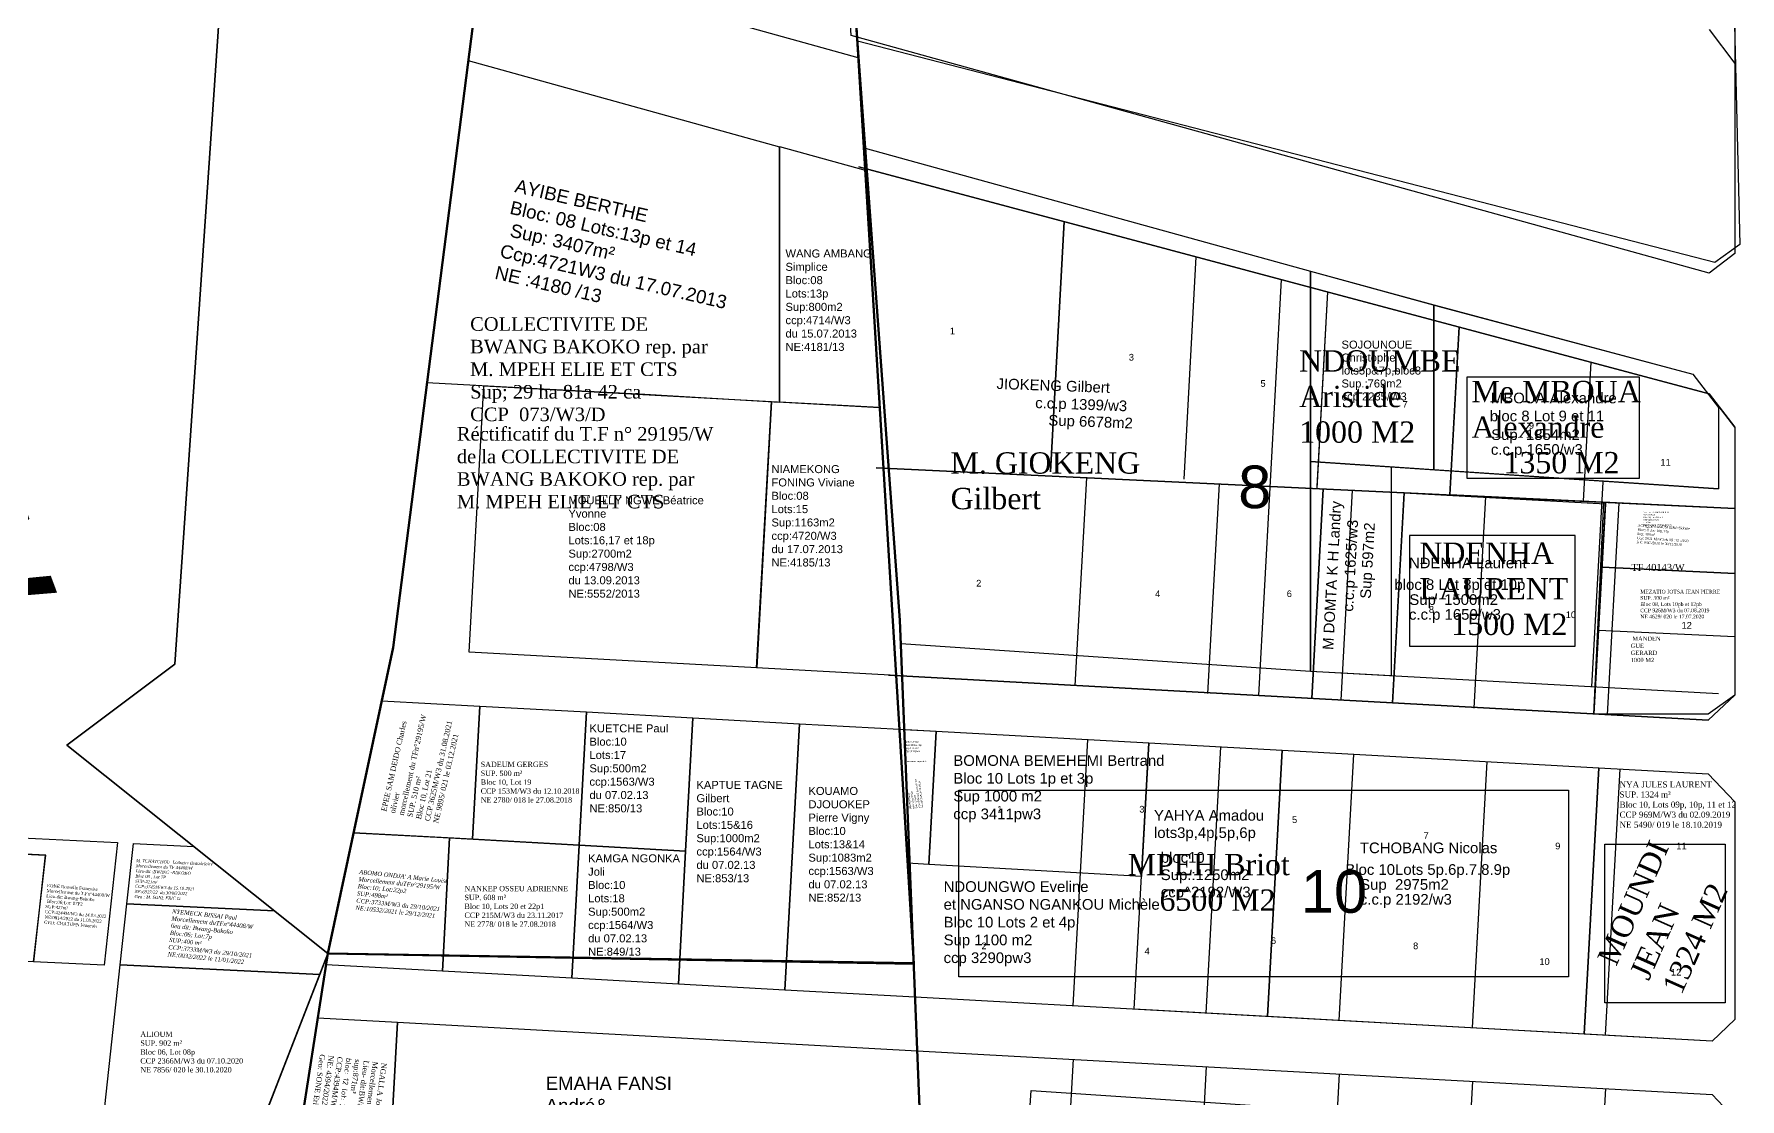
# Model space of a CAD drawing. Header units: millimetres. Extents: x 590121 to 927379, y 438565 to 1441738.
# Drawn here: x 925174.1 to 925493.9, y 1439460.7 to 1439660.3 of the extents above; entities that cross this region are included whole.
import ezdxf

# ---------------------------------------------------------------- set-up
doc = ezdxf.new("R2010")
doc.units = ezdxf.units.MM
doc.header["$LTSCALE"] = 10
for name, color, linetype in [('end maj 26 02 2021', 30, 'Continuous'), ('MAJ JAN 2022', 12, 'Continuous'), ('MAJ NOV 2021', 7, 'Continuous')]:
    doc.layers.add(name, color=color, linetype=linetype)
doc.styles.get("Standard").update_dxf_attribs({"font": 'arial.ttf'})
doc.styles.add('Times 1.0', font='times.ttf', dxfattribs={"width": 0.99, "height": 1})
doc.styles.add('Times 4.0', font='times.ttf', dxfattribs={"width": 0.99, "height": 2})

msp = doc.modelspace()

# ---------------------------------------------------------------- linework, layer by layer
at = {"flags": 128}
for points in [[(925135.86, 1439511.33), (925189.77, 1439508.69), (925187.26, 1439485.7), (925173.97, 1439486.35), (925176.33, 1439506.34), (925135.71, 1439508.33)], [(925135.86, 1439511.33), (925189.77, 1439508.69), (925187.26, 1439485.7), (925173.97, 1439486.35), (925176.33, 1439506.34), (925135.71, 1439508.33)], [(925227.33, 1439475.86), (925242.23, 1439475.04), (925239.49, 1439425.12), (925219.59, 1439426.21)]]:
    msp.add_lwpolyline(points, close=True, dxfattribs=at)
at = {"color": 150, "flags": 128}
msp.add_lwpolyline([(925131.42, 1439508.54), (925176.16, 1439506.34), (925173.99, 1439486.35), (925129.23, 1439488.53)], close=True, dxfattribs=at)
at = {"color": 5, "flags": 128}
msp.add_lwpolyline([(925192.75, 1439508.55), (925204.03, 1439507.99), (925219.21, 1439495.89), (925191.52, 1439497.24)], close=True, dxfattribs=at)
at = {"layer": 'end maj 26 02 2021', "color": 5, "linetype": 'ByBlock'}
for p, q in [((925200.47, 1439542.15), (925212.37, 1439714.88)), ((925200.47, 1439542.15), (925212.37, 1439714.88)), ((925324.83, 1439708.81), (925336.42, 1439550.42)), ((925336.42, 1439550.42), (925342.69, 1439395.58)), ((925180.26, 1439526.94), (925200.47, 1439542.15)), ((925180.26, 1439526.94), (925200.47, 1439542.15)), ((925229.21, 1439487.92), (925180.26, 1439526.94)), ((925229.21, 1439487.92), (925180.26, 1439526.94)), ((925174.33, 1439346.8), (925229.21, 1439487.92)), ((925174.33, 1439346.8), (925229.21, 1439487.92))]:
    msp.add_line(p, q, dxfattribs=at)
at = {"layer": 'end maj 26 02 2021', "linetype": 'ByBlock', "ltscale": 0.0014}
for p, q in [((925212.37, 1439714.88), (925200.47, 1439542.15)), ((925200.47, 1439542.15), (925180.26, 1439526.94)), ((925180.26, 1439526.94), (925229.21, 1439487.92)), ((925467.5, 1439522.74), (925488.01, 1439521.61)), ((925229.21, 1439487.92), (925174.33, 1439346.8))]:
    msp.add_line(p, q, dxfattribs=at)
at = {"layer": 'end maj 26 02 2021', "linetype": 'ByBlock'}
for p, q in [((925491.6, 1439715.77), (925493.93, 1439620.8)), ((925328.48, 1439658.94), (925324.83, 1439708.81)), ((925489.21, 1439617.43), (925328.48, 1439658.94)), ((925336.42, 1439550.42), (925329.95, 1439638.89)), ((925329.95, 1439638.89), (925413.44, 1439615.79)), ((925493.93, 1439620.8), (925489.21, 1439617.43)), ((925413.44, 1439615.79), (925438.23, 1439609.03)), ((925413.44, 1439615.79), (925436.53, 1439609.5)), ((925413.44, 1439580.13), (925413.44, 1439615.79)), ((925436.55, 1439578.59), (925436.53, 1439609.5)), ((925436.53, 1439609.5), (925436.55, 1439578.59)), ((925438.23, 1439609.03), (925485.1, 1439596.52)), ((925485.1, 1439596.52), (925489.94, 1439590.23)), ((925489.94, 1439590.23), (925489.94, 1439575.02)), ((925413.44, 1439580.13), (925489.94, 1439575.02)), ((925436.55, 1439578.59), (925413.44, 1439580.13)), ((925428.58, 1439579.12), (925428.58, 1439539.96)), ((925468.24, 1439576.34), (925466.12, 1439537.88)), ((925466.57, 1439532.8), (925468.45, 1439572.51)), ((925468.76, 1439572.49), (925493, 1439571.35)), ((925493, 1439571.35), (925493, 1439536.35)), ((925336.6, 1439543.93), (925336.42, 1439550.42)), ((925413.44, 1439540.8), (925336.6, 1439545.93)), ((925489.93, 1439536.59), (925413.44, 1439540.8)), ((925493, 1439536.35), (925488.01, 1439532.8)), ((925488.01, 1439532.8), (925466.57, 1439532.8)), ((925380.38, 1439477.45), (925383.13, 1439527.38)), ((925383.13, 1439527.38), (925408.09, 1439526)), ((925405.34, 1439476.08), (925408.09, 1439526)), ((925408.09, 1439526), (925405.34, 1439476.08)), ((925408.09, 1439526), (925467.5, 1439522.74)), ((925467.5, 1439522.74), (925464.75, 1439472.81)), ((925405.34, 1439476.08), (925380.38, 1439477.45)), ((925464.75, 1439472.81), (925405.34, 1439476.08)), ((925488.72, 1439461.48), (925493, 1439456.95))]:
    msp.add_line(p, q, dxfattribs=at)
at = {"layer": 'end maj 26 02 2021', "color": 3, "linetype": 'ByBlock'}
for p, q in [((925336.42, 1439550.42), (925324.83, 1439708.81)), ((925342.69, 1439395.58), (925336.42, 1439550.42))]:
    msp.add_line(p, q, dxfattribs=at)
at = {"layer": 'end maj 26 02 2021', "color": 0, "linetype": 'ByBlock'}
for p, q in [((925488.18, 1439615.45), (925327.3, 1439659.97)), ((925488.18, 1439661.11), (925493, 1439654.77)), ((925493, 1439654.77), (925493, 1439619.12)), ((925328.73, 1439635.4), (925488.17, 1439592.85)), ((925488.17, 1439592.85), (925328.73, 1439635.4)), ((925364.68, 1439578.19), (925367.27, 1439625.12)), ((925367.27, 1439625.12), (925364.68, 1439578.19)), ((925391.94, 1439618.53), (925389.65, 1439576.82)), ((925391.94, 1439618.53), (925389.65, 1439576.82)), ((925493, 1439619.12), (925488.18, 1439615.45)), ((925407.95, 1439614.26), (925403.66, 1439536.26)), ((925416.62, 1439611.95), (925414.59, 1439575.06)), ((925416.62, 1439611.95), (925414.61, 1439575.44)), ((925441.29, 1439605.36), (925439.56, 1439573.87)), ((925441.29, 1439605.36), (925439.57, 1439574.07)), ((925465.97, 1439598.78), (925464.53, 1439572.69)), ((925465.97, 1439598.78), (925464.53, 1439572.69)), ((925488.17, 1439592.85), (925493, 1439586.56)), ((925493, 1439586.56), (925488.17, 1439592.85)), ((925493, 1439586.56), (925493, 1439536.35)), ((925493, 1439586.56), (925493, 1439536.35)), ((925332.01, 1439578.96), (925493, 1439571.35)), ((925493, 1439571.35), (925332.01, 1439578.96)), ((925371.41, 1439577.1), (925369.27, 1439538.16)), ((925371.41, 1439577.1), (925369.27, 1439538.16)), ((925396.29, 1439575.92), (925394.13, 1439536.65)), ((925396.29, 1439575.92), (925394.13, 1439536.65)), ((925415.83, 1439575), (925413.67, 1439535.71)), ((925421.27, 1439574.74), (925419.1, 1439535.41)), ((925421.27, 1439574.74), (925419.1, 1439535.41)), ((925430.99, 1439574.28), (925428.82, 1439534.88)), ((925446.24, 1439573.56), (925444.06, 1439533.91)), ((925446.24, 1439573.56), (925444.06, 1439533.91)), ((925468.76, 1439572.51), (925466.57, 1439532.8)), ((925471.21, 1439572.38), (925469.03, 1439532.67)), ((925471.21, 1439572.38), (925469.03, 1439532.67)), ((925488.01, 1439531.62), (925334.28, 1439540.08)), ((925334.28, 1439540.08), (925488.01, 1439531.62)), ((925493, 1439536.35), (925488.01, 1439531.62)), ((925368.9, 1439478.09), (925371.65, 1439528.01)), ((925393.86, 1439476.71), (925396.61, 1439526.64)), ((925418.82, 1439475.34), (925421.57, 1439525.26)), ((925443.78, 1439473.97), (925446.53, 1439523.89)), ((925467.5, 1439522.74), (925464.75, 1439472.81)), ((925464.75, 1439472.81), (925467.5, 1439522.74)), ((925468.75, 1439472.59), (925471.49, 1439522.52)), ((925488.01, 1439521.61), (925493, 1439516.33)), ((925493, 1439516.33), (925493, 1439475.55)), ((925488.72, 1439471.49), (925339.28, 1439479.72)), ((925493, 1439475.55), (925488.72, 1439471.49)), ((925339.69, 1439469.68), (925488.72, 1439461.48)), ((925368.9, 1439468.07), (925366.15, 1439418.15)), ((925393.86, 1439466.7), (925391.11, 1439416.77)), ((925418.82, 1439465.32), (925416.08, 1439415.4)), ((925443.78, 1439463.95), (925441.04, 1439414.03)), ((925468.75, 1439462.58), (925466, 1439412.65)), ((925488.72, 1439461.48), (925493, 1439456.95))]:
    msp.add_line(p, q, dxfattribs=at)
at = {"layer": 'end maj 26 02 2021', "color": 7, "linetype": 'ByBlock'}
msp.add_line((925413.44, 1439615.79), (925413.44, 1439540.8), dxfattribs=at)
at = {"layer": 'end maj 26 02 2021', "color": 1, "linetype": 'ByBlock', "ltscale": 5}
for p, q in [((925296.27, 1439507.12), (925297.64, 1439532.08)), ((925317.61, 1439530.99), (925316.24, 1439506.02)), ((925296.27, 1439507.12), (925294.9, 1439482.16))]:
    msp.add_line(p, q, dxfattribs=at)
at = {"layer": 'end maj 26 02 2021', "color": 2, "linetype": 'ByBlock', "ltscale": 5}
for p, q in [((925294.9, 1439482.16), (925296.27, 1439507.12)), ((925316.24, 1439506.02), (925314.87, 1439481.06))]:
    msp.add_line(p, q, dxfattribs=at)
at = {"layer": 'end maj 26 02 2021', "linetype": 'ByBlock', "flags": 128}
msp.add_lwpolyline([(925185.79, 1439264.16), (925203.51, 1439344.65), (925174.33, 1439346.8), (925229.21, 1439487.92), (925180.26, 1439526.94), (925200.47, 1439542.15), (925212.37, 1439714.88), (925262.15, 1439715.47), (925260.89, 1439898.44), (925281.73, 1439973.69), (925234.59, 1439996.18), (925233.2, 1440029.88), (925222.77, 1440055.65), (925194.25, 1440230.87), (925222.91, 1440244.66)], dxfattribs=at)
msp.add_lwpolyline([(925185.79, 1439264.16), (925203.51, 1439344.65), (925174.33, 1439346.8), (925229.21, 1439487.92), (925180.26, 1439526.94), (925200.47, 1439542.15), (925212.37, 1439714.88), (925262.15, 1439715.47), (925260.89, 1439898.44), (925281.73, 1439973.69), (925234.59, 1439996.18), (925233.2, 1440029.88), (925222.77, 1440055.65), (925194.25, 1440230.87), (925222.91, 1440244.66)], dxfattribs=at)
at = {"layer": 'end maj 26 02 2021', "color": 3, "linetype": 'ByBlock', "lineweight": 50, "ltscale": 0.0014, "flags": 128}
msp.add_lwpolyline([(925403.41, 1439860.67), (925337.45, 1439854.84), (925325.15, 1439712.55), (925339.03, 1439485.95), (925229.21, 1439487.92), (925241.42, 1439545.3), (925263.03, 1439714.07), (925260.89, 1439898.44), (925281.73, 1439973.69), (925234.59, 1439996.18), (925233.2, 1440029.88), (925222.77, 1440055.65), (925194.25, 1440230.87), (925222.91, 1440244.66), (925222.91, 1440244.66)], close=True, dxfattribs=at)
at = {"layer": 'end maj 26 02 2021', "color": 3, "linetype": 'ByBlock', "lineweight": 60, "ltscale": 0.0014, "flags": 128}
msp.add_lwpolyline([(925403.41, 1439860.67), (925626.23, 1439723.85), (925694.66, 1439547.94), (925698.18, 1439212.92), (925665.03, 1438955.68), (925715.09, 1438590.1), (925841.26, 1438441.57), (925550, 1438420.5), (925365.01, 1438465.18), (925310, 1438743.2), (925294.47, 1438982.09), (925329.96, 1439159.25), (925342.69, 1439395.58), (925336.42, 1439550.42), (925324.83, 1439708.81), (925337.45, 1439854.84)], close=True, dxfattribs=at)
at = {"layer": 'end maj 26 02 2021', "linetype": 'ByBlock', "flags": 128}
msp.add_lwpolyline([(925329.28, 1439762.14), (925488.18, 1439718.17), (925493, 1439711.84), (925493, 1439619.12), (925488.18, 1439615.45), (925327.3, 1439659.97), (925324.5, 1439708)], close=True, dxfattribs=at)
at = {"layer": 'end maj 26 02 2021', "color": 3, "linetype": 'ByBlock', "lineweight": -3, "ltscale": 0.0014, "flags": 128}
for points in [[(925309.37, 1439684.86), (925327.15, 1439679.93), (925328.63, 1439655.83), (925303.2, 1439662.87)], [(925468.76, 1439572.49), (925493, 1439571.35), (925493, 1439536.35), (925488.01, 1439531.62), (925466.57, 1439532.8)]]:
    msp.add_lwpolyline(points, close=True, dxfattribs=at)
at = {"layer": 'end maj 26 02 2021', "linetype": 'ByBlock', "lineweight": -3, "ltscale": 0.0014, "flags": 128}
for points in [[(925255.51, 1439655.31), (925313.87, 1439639.15), (925313.87, 1439591.2), (925288.6, 1439592.67), (925268.4, 1439593.78), (925247.77, 1439594.91)], [(925313.85, 1439639.16), (925329.92, 1439634.72), (925332.64, 1439590.25), (925313.87, 1439591.28)], [(925258.42, 1439594.34), (925312.34, 1439591.37), (925309.59, 1439541.45), (925255.67, 1439544.41)], [(925312.34, 1439591.37), (925332.64, 1439590.25), (925335.72, 1439540), (925309.58, 1439541.44)]]:
    msp.add_lwpolyline(points, close=True, dxfattribs=at)
at = {"layer": 'end maj 26 02 2021', "linetype": 'ByBlock'}
for points in [[(925436.53, 1439609.5), (925485.1, 1439596.52), (925489.94, 1439590.23), (925489.94, 1439575.02), (925436.55, 1439578.59), (925436.53, 1439609.5)], [(925413.44, 1439580.13), (925428.58, 1439579.12), (925428.58, 1439539.96), (925413.44, 1439540.8), (925413.44, 1439580.13)]]:
    msp.add_lwpolyline(points, dxfattribs=at)
at = {"layer": 'end maj 26 02 2021', "color": 0, "linetype": 'ByBlock'}
for points in [[(925441.29, 1439605.36), (925488.17, 1439592.85), (925493, 1439586.56), (925493, 1439571.35), (925439.56, 1439573.87)], [(925415.83, 1439575), (925430.99, 1439574.28), (925428.82, 1439534.88), (925413.67, 1439535.71)], [(925430.99, 1439574.28), (925468.74, 1439572.2), (925466.57, 1439532.8), (925428.82, 1439534.88)], [(925468.76, 1439572.51), (925493, 1439571.35), (925493, 1439536.35), (925488.01, 1439531.62), (925466.57, 1439532.8)]]:
    msp.add_lwpolyline(points, close=True, dxfattribs=at)
at = {"layer": 'end maj 26 02 2021', "linetype": 'ByBlock'}
for points in [[(925442.78, 1439596), (925475.03, 1439596), (925475.03, 1439576.92), (925442.78, 1439576.92)], [(925431.99, 1439545.52), (925463.05, 1439545.52), (925463.05, 1439566.24), (925431.99, 1439566.24)], [(925347.49, 1439518.52), (925461.81, 1439518.52), (925461.81, 1439483.56), (925347.49, 1439483.56)], [(925468.63, 1439508.38), (925491.15, 1439508.38), (925491.15, 1439478.64), (925468.63, 1439478.64)], [(925361.03, 1439462.21), (925467.48, 1439455.1), (925465.19, 1439420.81), (925358.74, 1439427.91)]]:
    msp.add_lwpolyline(points, close=True, dxfattribs=at)
at = {"layer": 'end maj 26 02 2021', "color": 0, "linetype": 'ByBlock'}
for points in [[(925466.57, 1439532.8), (925468.76, 1439572.51)], [(925468.76, 1439572.51), (925493, 1439571.35), (925493, 1439536.35), (925488.01, 1439531.62)], [(925339.69, 1439469.68), (925488.72, 1439461.48), (925493, 1439456.95), (925493, 1439415.46), (925488.72, 1439411.4), (925341.72, 1439419.49)]]:
    msp.add_lwpolyline(points, dxfattribs=at)
at = {"layer": 'end maj 26 02 2021', "color": 150}
msp.add_lwpolyline([(925468.76, 1439572.49), (925493, 1439571.35), (925493, 1439559.14), (925468.09, 1439560.32)], close=True, dxfattribs=at)
at = {"layer": 'end maj 26 02 2021', "color": 150, "linetype": 'ByBlock', "lineweight": -3, "ltscale": 0.0014, "flags": 128}
for points in [[(925468.09, 1439560.32), (925493, 1439559.14), (925493, 1439547.26), (925467.43, 1439548.47)], [(925257.7, 1439534.28), (925277.68, 1439533.19), (925276.3, 1439508.22), (925256.33, 1439509.32)], [(925467.5, 1439522.74), (925488.01, 1439521.61), (925493, 1439516.33), (925493, 1439475.55), (925488.72, 1439471.49), (925464.75, 1439472.81)], [(925252.02, 1439509.56), (925276.31, 1439508.22), (925274.93, 1439483.26), (925250.65, 1439484.6)], [(925190.27, 1439485.81), (925227.68, 1439483.98), (925217.48, 1439457.77), (925187.36, 1439459.24)]]:
    msp.add_lwpolyline(points, close=True, dxfattribs=at)
at = {"layer": 'end maj 26 02 2021', "linetype": 'ByBlock', "ltscale": 0.0014, "flags": 128}
for points in [[(925277.67, 1439533.18), (925297.64, 1439532.08), (925296.27, 1439507.12), (925276.3, 1439508.22), (925277.67, 1439533.18)], [(925297.64, 1439532.08), (925317.61, 1439530.99), (925314.87, 1439481.06), (925294.9, 1439482.16), (925297.64, 1439532.08)], [(925337.25, 1439529.91), (925343.23, 1439529.58), (925341.86, 1439504.57), (925337.88, 1439504.82)], [(925276.3, 1439508.22), (925296.27, 1439507.12), (925294.9, 1439482.16), (925274.93, 1439483.26), (925276.3, 1439508.22)], [(925242.23, 1439475.04), (925339.69, 1439469.68), (925341.72, 1439419.49), (925239.49, 1439425.12), (925242.23, 1439475.04)]]:
    msp.add_lwpolyline(points, dxfattribs=at)
for points in [[(925317.61, 1439530.99), (925336.34, 1439529.95), (925339.03, 1439485.95), (925339.28, 1439479.72), (925314.87, 1439481.06)], [(925336.34, 1439529.95), (925343.23, 1439529.56), (925341.86, 1439504.6), (925337.88, 1439504.82)], [(925343.23, 1439529.56), (925383.13, 1439527.38), (925381.75, 1439502.37), (925341.86, 1439504.61)]]:
    msp.add_lwpolyline(points, close=True, dxfattribs=at)
at = {"layer": 'end maj 26 02 2021', "color": 3, "linetype": 'ByBlock', "lineweight": 50, "ltscale": 0.0014, "flags": 128}
msp.add_lwpolyline([(925339.03, 1439486.07), (925229.21, 1439487.92), (925206.63, 1439343.06), (925189.57, 1439264.76), (925336.79, 1439288.37)], dxfattribs=at)
at = {"layer": 'MAJ JAN 2022', "flags": 128}
msp.add_lwpolyline([(925234.02, 1439510.55), (925252.02, 1439509.56), (925250.65, 1439484.6), (925228.88, 1439485.79)], close=True, dxfattribs=at)
at = {"layer": 'MAJ JAN 2022', "color": 5, "lineweight": -3, "ltscale": 0.0014, "flags": 128}
msp.add_lwpolyline([(925191.52, 1439497.24), (925219.21, 1439495.89), (925229.21, 1439487.92), (925227.68, 1439483.98), (925190.27, 1439485.81)], close=True, dxfattribs=at)
at = {"layer": 'MAJ NOV 2021', "linetype": 'ByBlock', "lineweight": -3, "ltscale": 0.0014, "flags": 128}
msp.add_lwpolyline([(925239.29, 1439535.3), (925257.7, 1439534.28), (925256.33, 1439509.32), (925234.02, 1439510.55)], close=True, dxfattribs=at)

# ---------------------------------------------------------------- texts
at = {"color": 7, "insert": (925193.25, 1439505.61), "char_height": 0.5766, "width": 36.4156, "attachment_point": 1, "rotation": 357.4118}
msp.add_mtext('{\\fTimes New Roman|b0|i1|c0|p18;M. TCHATCHOU  Lothaire Beaudelaire \\P\\C1;Morcellement du TF 44408/W\\P\\C7;Lieu-dit :BWANG -BAKOKO\\PBloc 06 , Lot 7P\\PSUP:221m²\\PCCP:3745M/W3 du 15.10.2021\\PNE:6927/22  du 30/06/2022\\PGeo : M. SONE ERIC G.}', dxfattribs=at)
at = {"attachment_point": 1}
for s, insert, char_height, width, rotation in [('{\\fTimes New Roman|b0|i0|c0|p18;EONE Rouselle Francoise\\P\\C1;Morcellement du T.Fn%%D44408/W\\P\\C256;Lieu-dit: Bwang-Bakoko\\P Bloc:06;Lot: 07P2\\C1;\\P\\C256;SUP:427m²\\PCCP:4244M/W3 du 24.03.2022\\PNE:0814/2022 du 11.05.2022\\PGEO: CHATUEN Francois}', (925176.56, 1439500.97), 0.592, 20.0958, 355.5079), ('{\\fTimes New Roman|b0|i0|c0|p18;EONE Rouselle Francoise\\P\\C1;Morcellement du T.Fn%%D44408/W\\P\\C256;Lieu-dit: Bwang-Bakoko\\P Bloc:06;Lot: 07P2\\C1;\\P\\C256;SUP:427m²\\PCCP:4244M/W3 du 24.03.2022\\PNE:0814/2022 du 11.05.2022\\PGEO: CHATUEN Francois}', (925176.56, 1439500.97), 0.592, 20.0958, 355.5079), ('\\A1;{\\fTimes New Roman|b0|i0|c0|p18;NGALLA Josephe\\P\\C1;Morcellement du T.F 29195/W\\P\\C256;Lieu- dit:BWang Bakoko\\Psup:871m\\fISOCPEUR|b0|i0|c0|p34;²\\Pbloc: 12 lot: 21pet 22P\\fTimes New Roman|b0|i0|c0|p18;\\PCCP:4394M/W3 le 23/05/2022\\PNE: 4394/2022 du 07/ 07/2022\\P\\C1;Geo: SONE Eric Giovanni }', (925240.25, 1439467.33), 1, 30, 262.1083)]:
    msp.add_mtext(s, dxfattribs=dict(at, insert=insert, char_height=char_height, width=width, rotation=rotation))
at = {"layer": 'end maj 26 02 2021', "color": 1, "linetype": 'ByBlock'}
msp.add_text('T.F.44408/W', height=25, rotation=290.5418, dxfattribs=at).set_placement((925084.23, 1439735.66))
at = {"layer": 'end maj 26 02 2021', "color": 0, "linetype": 'ByBlock'}
for s, height, p in [('1', 1.25, (925345.8, 1439603.99)), ('3', 1.25, (925379.36, 1439599.06)), ('5', 1.25, (925404.04, 1439594.14)), ('7', 1.25, (925430.68, 1439590.2)), ('9', 1.25, (925454.37, 1439586.26)), ('11', 1.25, (925479.04, 1439579.36)), ('8', 8, (925399.87, 1439571.38)), ('2', 1.25, (925350.74, 1439556.7)), ('4', 1.25, (925384.3, 1439554.72)), ('6', 1.25, (925408.97, 1439554.72)), ('8', 1.25, (925435.62, 1439551.77)), ('10', 1.25, (925461.28, 1439550.78)), ('12', 1.25, (925482.99, 1439548.81)), ('1', 1.25, (925354.69, 1439514.33)), ('3', 1.25, (925381.33, 1439514.33)), ('5', 1.25, (925409.96, 1439512.36)), ('7', 1.25, (925434.63, 1439509.4)), ('9', 1.25, (925459.31, 1439507.43)), ('11', 1.25, (925482.01, 1439507.43)), ('10', 8, (925411.62, 1439495.54)), ('6', 1.25, (925406.01, 1439489.69)), ('2', 1.25, (925351.73, 1439488.71)), ('4', 1.25, (925382.32, 1439487.72)), ('8', 1.25, (925432.66, 1439488.71)), ('10', 1.25, (925456.34, 1439485.75)), ('12', 1.25, (925481.02, 1439483.78))]:
    msp.add_text(s, height=height, dxfattribs=at).set_placement(p)
at = {"layer": 'end maj 26 02 2021', "linetype": 'ByBlock'}
for s, p in [('SOJOUNOUE', (925419.24, 1439601.3)), ('Christophe', (925419.24, 1439598.87)), ('lots5p&7p,bloc8', (925419.24, 1439596.44)), ('ccp 2235/W3', (925419.24, 1439591.58)), ('Sup.:769m2', (925419.24, 1439594.01))]:
    msp.add_text(s, height=1.5, dxfattribs=at).set_placement(p)
at = {"layer": 'end maj 26 02 2021', "color": 7, "linetype": 'ByBlock'}
for s, rotation, p in [('JIOKENG Gilbert', 357.9541, (925354.53, 1439593.75)), ('c.c.p 1399/w3', 357.9541, (925361.78, 1439590.16)), ('Sup 6678m2', 357.9541, (925364.25, 1439586.89)), ('M DOMTA K H Landry', 86.8499, (925417.68, 1439544.77)), ('c.c.p 1625/w3', 86.8499, (925421.41, 1439551.96)), ('Sup 597m2', 86.8499, (925424.72, 1439554.37))]:
    msp.add_text(s, height=2, rotation=rotation, dxfattribs=at).set_placement(p)
for s, p in [('MBOUA Alexandre', (925447.25, 1439591.04)), ('bloc 8 Lot 9 et 11', (925447.05, 1439587.67)), ('Sup  1354m2', (925447.31, 1439584.17)), ('c.c.p 1650/w3', (925447.25, 1439581.39)), ('NDENHA Laurent', (925431.89, 1439560.12)), ('bloc 8 Lot 8p et 10p', (925429.17, 1439556.06)), ('Sup  1500m2', (925431.96, 1439553.25)), ('c.c.p 1650/w3', (925431.89, 1439550.47)), ('YAHYA Amadou', (925384.08, 1439512.8)), ('lots3p,4p,5p,6p', (925384.08, 1439509.56)), ('bloc10', (925385.36, 1439504.91)), ('TCHOBANG Nicolas', (925422.69, 1439506.71)), ('Sup.:1250m2', (925385.36, 1439501.67)), ('Bloc 10Lots 5p.6p.7.8.9p', (925419.96, 1439502.65)), ('ccp^ 2192/W3', (925385.36, 1439498.43)), ('Sup  2975m2', (925422.75, 1439499.85)), ('c.c.p 2192/w3', (925422.69, 1439497.06))]:
    msp.add_text(s, height=2, dxfattribs=at).set_placement(p)
at = {"layer": 'end maj 26 02 2021', "linetype": 'ByBlock', "insert": (925264.64, 1439633.1), "char_height": 2.5, "attachment_point": 1, "rotation": 347.0227}
msp.add_mtext('{\\fArial|b0|i0|c0|p34;AYIBE BERTHE \\PBloc: 08 Lots:13p et 14\\P Sup: 3407m²\\PCcp:4721W3 du 17.07.2013\\PNE :4180 /13}', dxfattribs=at)
at = {"layer": 'end maj 26 02 2021', "linetype": 'ByBlock', "ltscale": 0.0014, "attachment_point": 1}
for s, insert, char_height, width in [('{\\C7;WANG AMBANG\\PSimplice \\PBloc:08 \\PLots:13p\\PSup:800m2\\Pccp:4714/W3 \\Pdu 15.07.2013\\PNE:4181/13}', (925314.99, 1439619.88), 1.5, 30.23), ('{\\C7;NIAMEKONG\\PFONING Viviane \\PBloc:08 \\PLots:15\\PSup:1163m2\\Pccp:4720/W3 \\Pdu 17.07.2013\\PNE:4185/13}', (925312.36, 1439579.46), 1.5, 30.23), ('{\\C7;MOUELLY NGWE Béatrice\\PYvonne\\PBloc:08 \\PLots:16,17 et 18p\\PSup:2700m2\\Pccp:4798/W3 \\Pdu 13.09.2013\\PNE:5552/2013}', (925274.29, 1439573.62), 1.5, 30.23), ('{\\C7;KUETCHE Paul\\PBloc:10 \\PLots:17\\PSup:500m2\\Pccp:1563/W3 \\Pdu 07.02.13\\PNE:850/13}', (925278.23, 1439530.87), 1.5, 30.23), ('{\\C1;desistement au profit de}', (925337.56, 1439524.07), 0.26, 7.0625), ('{\\C7;KAPTUE TAGNE\\PGilbert\\PBloc:10 \\PLots:15&16\\PSup:1000m2\\Pccp:1564/W3 \\Pdu 07.02.13\\PNE:853/13}', (925298.29, 1439520.27), 1.5, 30.23), ('{\\C7;KOUAMO \\PDJOUOKEP\\PPierre Vigny\\PBloc:10 \\PLots:13&14\\PSup:1083m2\\Pccp:1563/W3 \\Pdu 07.02.13\\PNE:852/13}', (925319.29, 1439519.13), 1.5, 30.23), ('{\\C7;KAMGA NGONKA\\PJoli\\PBloc:10 \\PLots:18\\PSup:500m2\\Pccp:1564/W3 \\Pdu 07.02.13\\PNE:849/13}', (925277.98, 1439506.5), 1.5, 30.23), ('{\\C7;EMAHA FANSI André&\\PFANSI Nadine\\PBloc:12\\PLots:13à20,21p&22p\\PSUP 5000m2\\Pccp:1563/W3 \\Pdu 07.02.13\\PNE:847/13}', (925270.02, 1439464.83), 2.5, 30.23)]:
    msp.add_mtext(s, dxfattribs=dict(at, insert=insert, char_height=char_height, width=width))
at = {"layer": 'end maj 26 02 2021', "linetype": 'ByBlock', "insert": (925255.87, 1439607.18), "char_height": 2.5401, "width": 259.2099, "attachment_point": 1}
msp.add_mtext('{\\fTimes New Roman|b0|i0|c0|p18;COLLECTIVITE DE \\PBWANG BAKOKO rep. par\\PM. MPEH ELIE ET CTS\\PSup; 29 ha 81a 42 ca\\PCCP  073/W3/D}', dxfattribs=at)
at = {"layer": 'end maj 26 02 2021', "color": 0, "linetype": 'ByBlock', "attachment_point": 1, "style": 'Times 4.0'}
for s, insert, char_height, width in [('NDOUMBE \\PAristide\\P1000 M2', (925411.3, 1439600.99), 4, 54.2357), ('Me MBOUA Alexandre\\P    1350 M2', (925443.62, 1439595.25), 4, 32.8816), ('{\\fTimes New Roman|b0|i0|c0|p0;M. GIOKENG \\PGilbert\\P    }', (925345.94, 1439581.86), 4, 38.1499), ('{\\fTimes New Roman|b0|i0|c0|p0;NDENHA \\PLAURENT\\P    1500 M2}', (925433.84, 1439564.95), 4, 29.0613), ('{\\fTimes New Roman|b0|i0|c0|p0; MANDEN\\PGUE\\PGERARD\\P1000 M2}', (925473.47, 1439547.33), 0.8, 10.8471), ('MPEH Briot\\P    6500 M2', (925379.14, 1439506.58), 4, 31.284)]:
    msp.add_mtext(s, dxfattribs=dict(at, insert=insert, char_height=char_height, width=width))
at = {"layer": 'end maj 26 02 2021', "color": 1, "linetype": 'ByBlock', "insert": (925253.38, 1439586.59), "char_height": 2.5401, "width": 259.2099, "attachment_point": 1}
msp.add_mtext('{\\fTimes New Roman|b0|i0|c0|p18;Réctificatif du T.F n° 29195/W\\Pde la COLLECTIVITE DE \\PBWANG BAKOKO rep. par\\PM. MPEH ELIE ET CTS}', dxfattribs=at)
at = {"layer": 'end maj 26 02 2021', "color": 150, "linetype": 'ByBlock', "lineweight": -3, "ltscale": 0.0014, "attachment_point": 1, "style": 'Times 1.0'}
for s, insert, char_height, width in [('{\\fTimes New Roman|b0|i0|c186|p18;\\C256;NGUEPIE SIMON PIERRE\\PSUP. \\fTimes New Roman|b0|i0|c0|p18;999\\fTimes New Roman|b0|i0|c186|p18; m²\\PBloc 08, Lots 10p et 12\\PCCP \\fTimes New Roman|b0|i0|c0|p18;2204\\fTimes New Roman|b0|i0|c186|p18;M/W3\\P\\fTimes New Roman|b0|i0|c0|p18;\\C1;U.30167\\PSigné le 05.01.2007 au SDC/W\\P   maj le 17.07.2020}', (925475.84, 1439570.74), 0.28, 8.3494), ('{\\C1;TF 40143/W}', (925473.59, 1439560.94), 1.3, 51.5577), ('{\\C256;MEZATIO JOTSA JEAN PIERRE\\PSUP. 300 m²\\PBloc 08, Lots 10pb et 12pb\\PCCP 926M/W3 du 07.08.2019\\PNE 4629/ 020 le 17.07.2020}', (925475.26, 1439556.08), 0.7, 20.8735), ('{\\C256;SADEUM GERGES\\fTimes New Roman|b0|i0|c186|p18;\\PSUP. \\fTimes New Roman|b0|i0|c0|p18;500\\fTimes New Roman|b0|i0|c186|p18; m²\\PBloc 1\\fTimes New Roman|b0|i0|c0|p18;0\\fTimes New Roman|b0|i0|c186|p18;, Lot\\fTimes New Roman|b0|i0|c0|p18; 19\\P\\fTimes New Roman|b0|i0|c186|p18;CCP \\fTimes New Roman|b0|i0|c0|p18;153\\fTimes New Roman|b0|i0|c186|p18;M/W3 du \\fTimes New Roman|b0|i0|c0|p18;12\\fTimes New Roman|b0|i0|c186|p18;.\\fTimes New Roman|b0|i0|c0|p18;10\\fTimes New Roman|b0|i0|c186|p18;.201\\fTimes New Roman|b0|i0|c0|p18;8\\fTimes New Roman|b0|i0|c186|p18;\\PNE\\fTimes New Roman|b0|i0|c0|p18; 2780/ 018 le 27.08.2018\\fTimes New Roman|b0|i0|c186|p18;           }', (925257.84, 1439523.86), 1, 40.2431), ('{\\C256;NYA JULES LAURENT\\P\\fTimes New Roman|b0|i0|c186|p18;SUP. \\fTimes New Roman|b0|i0|c0|p18;1324\\fTimes New Roman|b0|i0|c186|p18; m²\\PBloc \\fTimes New Roman|b0|i0|c0|p18;10\\fTimes New Roman|b0|i0|c186|p18;, Lot\\fTimes New Roman|b0|i0|c0|p18;s\\fTimes New Roman|b0|i0|c186|p18; 0\\fTimes New Roman|b0|i0|c0|p18;9\\fTimes New Roman|b0|i0|c186|p18;p\\fTimes New Roman|b0|i0|c0|p18;, 10p, 11 et 12\\fTimes New Roman|b0|i0|c186|p18;\\PCCP \\fTimes New Roman|b0|i0|c0|p18;969\\fTimes New Roman|b0|i0|c186|p18;M/W3 du \\fTimes New Roman|b0|i0|c0|p18;02\\fTimes New Roman|b0|i0|c186|p18;.0\\fTimes New Roman|b0|i0|c0|p18;9\\fTimes New Roman|b0|i0|c186|p18;.2019\\PNE 5\\fTimes New Roman|b0|i0|c0|p18;490\\fTimes New Roman|b0|i0|c186|p18;/ 019 le 18.10.2019}', (925471.37, 1439520.17), 1.13393, 100.1217), ('{\\C256;NANKEP OSSEU ADRIENNE\\fTimes New Roman|b0|i0|c186|p18;\\PSUP. \\fTimes New Roman|b0|i0|c0|p18;608\\fTimes New Roman|b0|i0|c186|p18; m²\\PBloc 1\\fTimes New Roman|b0|i0|c0|p18;0\\fTimes New Roman|b0|i0|c186|p18;, Lots \\fTimes New Roman|b0|i0|c0|p18;20 et 22p1\\P\\fTimes New Roman|b0|i0|c186|p18;CCP \\fTimes New Roman|b0|i0|c0|p18;215\\fTimes New Roman|b0|i0|c186|p18;M/W3 du \\fTimes New Roman|b0|i0|c0|p18;2\\fTimes New Roman|b0|i0|c186|p18;3.\\fTimes New Roman|b0|i0|c0|p18;11\\fTimes New Roman|b0|i0|c186|p18;.201\\fTimes New Roman|b0|i0|c0|p18;7\\fTimes New Roman|b0|i0|c186|p18;\\PNE\\fTimes New Roman|b0|i0|c0|p18; 2778/ 018 le 27.08.2018\\fTimes New Roman|b0|i0|c186|p18;           }', (925254.8, 1439500.58), 1, 40.2431), ('{\\C256;ALIOUM \\PSUP. 902 m²\\PBloc 06, Lot 08p\\PCCP 2366M/W3 du 07.10.2020\\PNE 7856/ 020 le 30.10.2020}', (925194.02, 1439473.28), 1, 74.9279)]:
    msp.add_mtext(s, dxfattribs=dict(at, insert=insert, char_height=char_height, width=width))
at = {"layer": 'end maj 26 02 2021', "insert": (925474.8, 1439568.4), "char_height": 0.4678, "attachment_point": 1, "rotation": 356.4942}
msp.add_mtext_dynamic_manual_height_columns('{\\fTimes New Roman|b0|i0|c0|p18;ACHIT WAGOUM Edith Sidonie\\PBloc: 8  lot: 10p,12p \\PSup: 300m²\\PCcp: 2821 M/W3 du 09 :12 :2020\\PNE: 9345/2020 le 30/12/2020}', width=64.0685, gutter_width=12.5, heights=[21.34], dxfattribs=at)
at = {"layer": 'end maj 26 02 2021', "color": 7, "linetype": 'ByBlock', "attachment_point": 1}
for s, insert, char_height, width in [('SONG Elise\\PBloc 10 Lot 1p \\PSup 174 m2\\Pccp 3411pw3', (925337.34, 1439527.75), 0.35, 6.1838), ('BOMONA BEMEHEMI Bertrand\\PBloc 10 Lots 1p et 3p\\PSup 1000 m2\\Pccp 3411pw3', (925346.46, 1439525.08), 2, 41.15), ('{\\C7;NDOUNGWO Eveline\\Pet NGANSO NGANKOU Michèle\\PBloc 10 Lots 2 et 4p\\PSup 1100 m2\\Pccp 3290pw3}', (925344.64, 1439501.45), 2, 41.15)]:
    msp.add_mtext(s, dxfattribs=dict(at, insert=insert, char_height=char_height, width=width))
at = {"layer": 'end maj 26 02 2021', "linetype": 'ByBlock', "ltscale": 0.0014, "insert": (925338.28, 1439514.93), "char_height": 0.336, "width": 8.4375, "attachment_point": 1, "rotation": 97.1194}
msp.add_mtext('{\\C7;MAMBA Eliane\\PBloc:10 Lot:01p\\PSup: 174m2\\Pccp:256M/W3 du 31.07.15\\PNE:3617/15 du 20.08.15}', dxfattribs=at)
at = {"layer": 'end maj 26 02 2021', "color": 0, "linetype": 'ByBlock', "insert": (925467.09, 1439487), "char_height": 4, "width": 27.7597, "attachment_point": 1, "rotation": 66.0748, "style": 'Times 4.0'}
msp.add_mtext('MOUNDI \\PJEAN\\P1324 M2', dxfattribs=at)
at = {"layer": 'MAJ JAN 2022', "char_height": 0.8079, "attachment_point": 1, "rotation": 354.0788}
for s, insert in [("{\\fTimes New Roman|b0|i1|c0|p18;ABOMO ONDJA' A Marie Louise\\PMorcellement duTFn°29195/W\\PBloc:10; Lot:22p2\\PSUP:498m²\\PCCP:3733M/W3 du 29/10/2021\\PNE:10532/2021 le 29/12/2021}", (925235.11, 1439503.62)), ('{\\fTimes New Roman|b0|i1|c0|p18;\\C7;NYEMECK BISSAI Paul\\P\\C1;Morcellement duTFn°44408/W\\P\\C7;lieu dit: Bwang-Bakoko\\PBloc:06; Lot:7p\\PSUP:400 m²\\PCCP:3733M/W3 du 29/10/2021\\PNE:0032/2022 le 11/01/2022}', (925200.03, 1439496.24))]:
    msp.add_mtext_dynamic_manual_height_columns(s, width=53.6759, gutter_width=12.5, heights=[27.44], dxfattribs=dict(at, insert=insert))
at = {"layer": 'MAJ NOV 2021', "color": 150, "linetype": 'ByBlock', "lineweight": -3, "ltscale": 0.0014, "insert": (925239.16, 1439514.69), "char_height": 1, "width": 40.2431, "attachment_point": 1, "rotation": 77.2301, "style": 'Times 1.0'}
msp.add_mtext('{\\C256;EPEE SAM DEIDO Charles \\Polivier\\P\\C1;morcellement du TFn°29195/W \\P\\fTimes New Roman|b0|i0|c186|p18;\\C256;SUP. \\fTimes New Roman|b0|i0|c0|p18;510\\fTimes New Roman|b0|i0|c186|p18; m²\\PBloc 1\\fTimes New Roman|b0|i0|c0|p18;0\\fTimes New Roman|b0|i0|c186|p18;, Lot\\fTimes New Roman|b0|i0|c0|p18; 21\\P\\fTimes New Roman|b0|i0|c186|p18;CCP \\fTimes New Roman|b0|i0|c0|p18;3625\\fTimes New Roman|b0|i0|c186|p18;M/W3 du \\fTimes New Roman|b0|i0|c0|p18;31.08.2021\\P\\fTimes New Roman|b0|i0|c186|p18;NE\\fTimes New Roman|b0|i0|c0|p18; 9895/ 021 le 03.12.2021\\fTimes New Roman|b0|i0|c186|p18;         }', dxfattribs=at)

doc.saveas('drawing.dxf')
